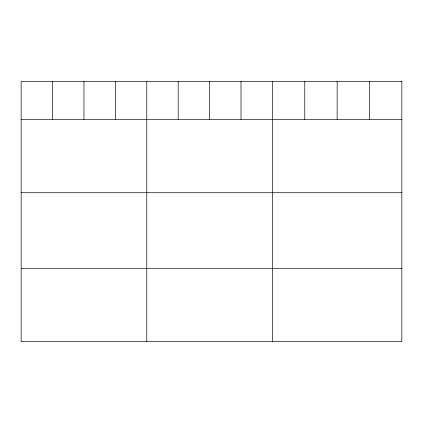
<?xml version="1.0" encoding="UTF-8"?>
<svg xmlns="http://www.w3.org/2000/svg" width="423" height="423" viewBox="0 0 423 423"><rect width="100%" height="100%" fill="white"/><g stroke="black" fill="none" stroke-linecap="round" stroke-linejoin="round"><path stroke-width="0.63" d="M21.15 119.371L401.85 119.371M21.15 192.724L401.85 192.724M21.15 268.298L401.85 268.298M369.49 81.348L369.49 119.371M337.131 81.348L337.131 119.371M304.772 81.348L304.772 119.371M272.412 81.348L272.412 341.652M241.004 81.348L241.004 119.371M209.597 81.348L209.597 119.371M178.189 81.348L178.189 119.371M146.781 81.348L146.781 341.652M115.373 81.348L115.373 119.371M83.966 81.348L83.966 119.371M52.558 81.348L52.558 119.371M401.85 81.348L21.15 81.348L21.15 341.652L401.85 341.652L401.85 81.348"/></g></svg>
